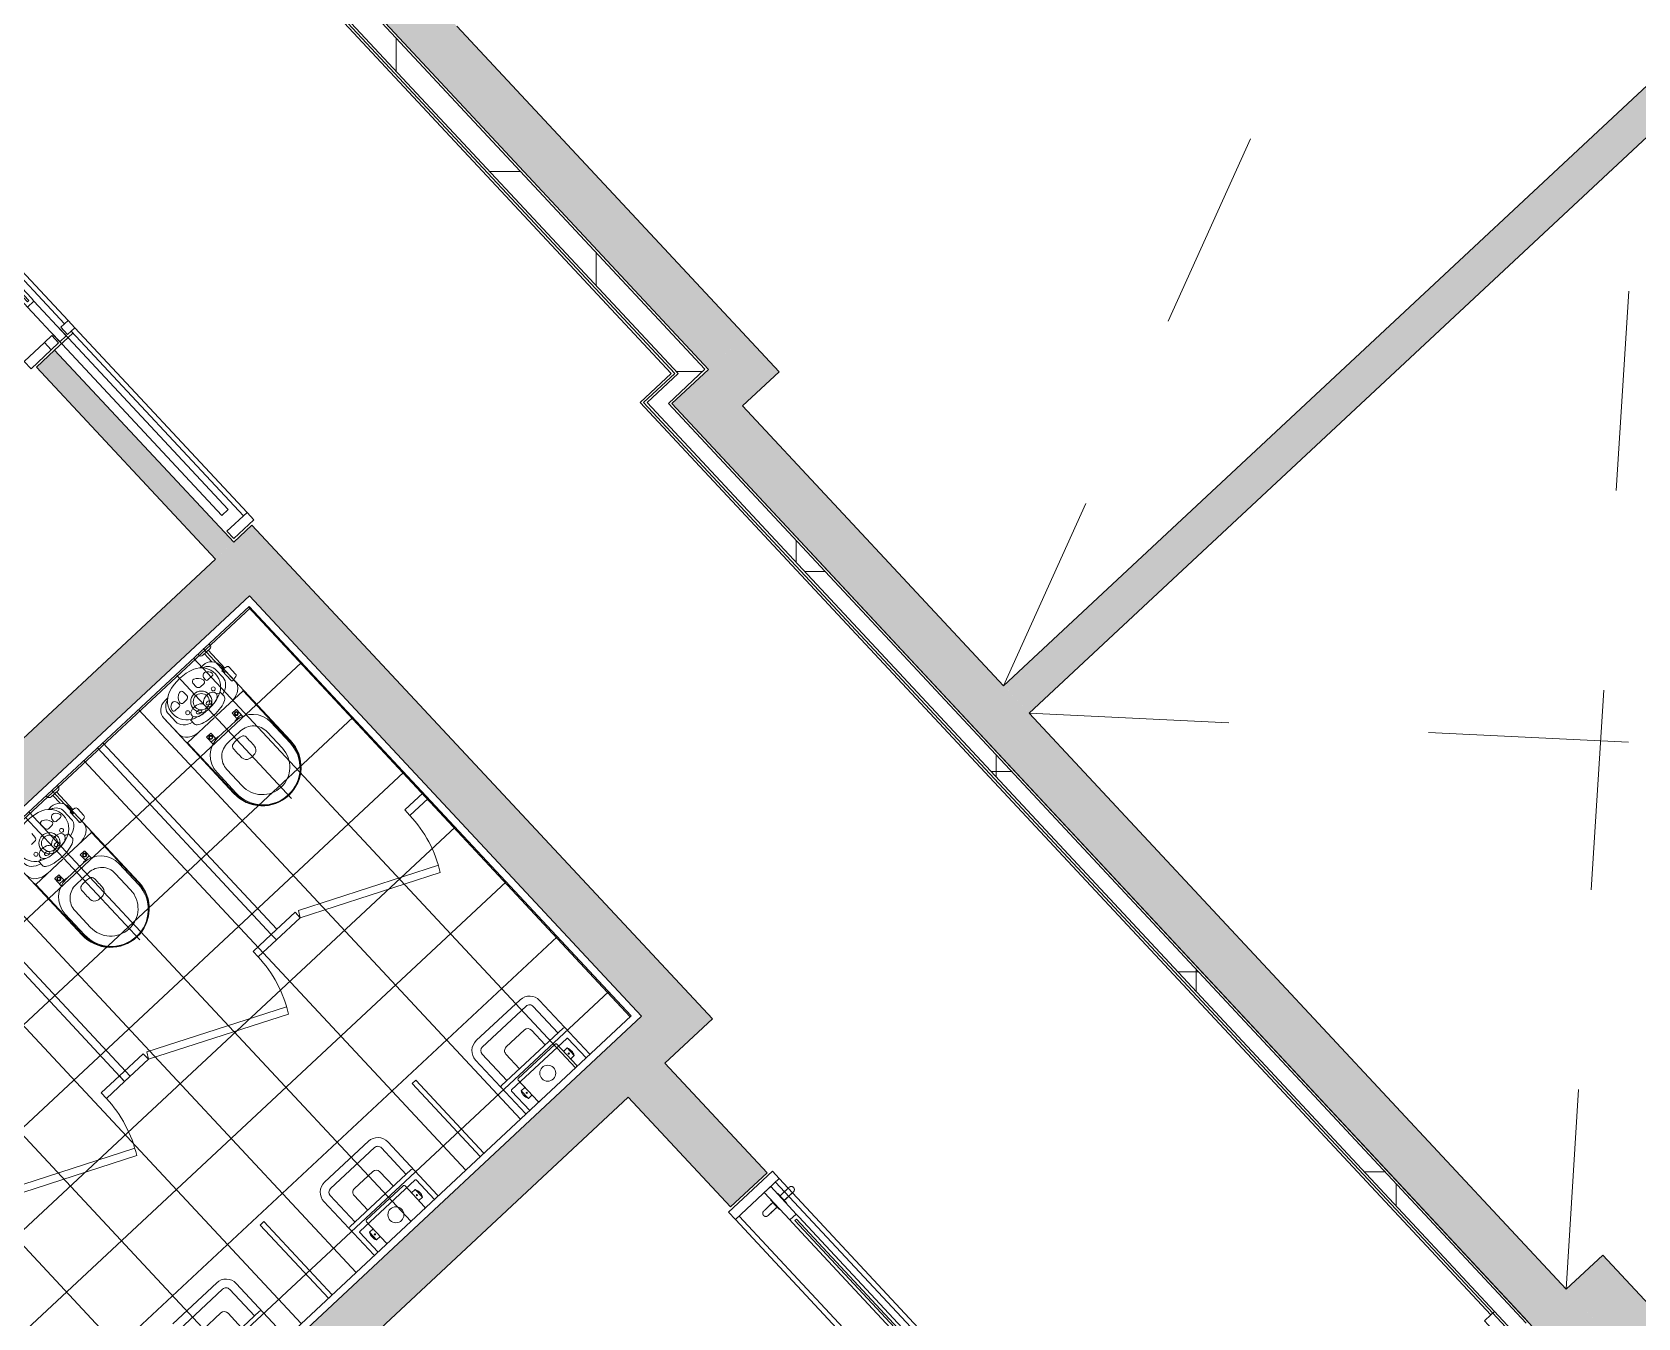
# Model space of a CAD drawing. Header units: millimetres. Extents: x -71377 to 516042, y -145869 to 441446.
# Drawn here: x 235714 to 242137, y 114566 to 119708 of the extents above; entities that cross this region are included whole.
import ezdxf

# ---------------------------------------------------------------- set-up
doc = ezdxf.new("R2010")
doc.units = ezdxf.units.MM
doc.header["$LTSCALE"] = 1000
doc.linetypes.add('_점선_S_', pattern=[1.6, 0.8, -0.8])
for name, color, linetype, lineweight in [('A-door', 4, 'Continuous', 5), ('A-door-hdln', 8, 'Continuous', 5), ('A-ele-8', 8, 'Continuous', 5), ('A-fnsh', 5, 'Continuous', 5), ('A-fnsh-4', 4, 'Continuous', 5), ('A-glas-hdln', 8, 'Continuous', 5), ('A-hat', 251, 'Continuous', 5), ('A-insu', 251, 'Continuous', 5), ('A_cwall', 2, 'Continuous', 5), ('A_fnsh', 5, 'Continuous', 5), ('AA_오픈', 8, '_점선_S_', 5), ('AA_위생', 4, 'Continuous', 5)]:
    doc.layers.add(name, color=color, linetype=linetype, lineweight=lineweight)
pattern_1 = [(0, (165969.5, 243949.9), (0, 800), []), (90, (165969.5, 243949.9), (-800, 5e-14), [])]

# ---------------------------------------------------------------- blocks, each defined once
blk = doc.blocks.new('미닫이문_매립형__투시창 - _A_WD_22x22_5-6456326-지반층 배치도')
at = {"layer": 'A-door'}
for p, q in [((-40, 9), (-40, 120)), ((-40, 120), (0, 120)), ((0, 120), (0, 9)), ((1070, -120), (1070, 120)), ((1070, 120), (1110, 120)), ((1110, 120), (1110, -120)), ((-40, -31), (-40, 9)), ((-40, 9), (0, 9)), ((0, 9), (-40, 9)), ((0, 9), (0, -31)), ((-1090, -120), (-1090, -10)), ((-1090, -10), (-1050, -10)), ((-1050, -10), (-1050, -120)), ((0, -31), (-40, -31)), ((-40, -38), (150, -38)), ((-40, -73), (-40, -38)), ((150, -38), (150, -73)), ((150, -38), (165, -38)), ((150, -73), (150, -38)), ((905, -38), (920, -38)), ((920, -38), (1070, -38)), ((920, -73), (920, -38)), ((920, -38), (920, -73)), ((1070, -38), (1070, -73)), ((-1050, -120), (-1090, -120)), ((-1050, -100), (-40, -100)), ((-1050, -120), (-1050, -100)), ((-40, -120), (-1050, -120)), ((150, -73), (-40, -73)), ((-40, -120), (-40, -80)), ((-40, -80), (0, -80)), ((-40, -100), (-40, -120)), ((0, -120), (-40, -120)), ((0, -80), (0, -120)), ((165, -73), (150, -73)), ((920, -73), (905, -73)), ((1070, -73), (920, -73)), ((1110, -120), (1070, -120))]:
    blk.add_line(p, q, dxfattribs=at)
at = {"layer": 'A-door-hdln'}
for p, q in [((0, 120), (1070, 120)), ((-990, -73), (-990, -38)), ((-990, -38), (0, -38)), ((905, -38), (165, -38)), ((978.5, -36), (978.5, -38)), ((1031.5, -36), (978.5, -36)), ((1031.5, -36), (978.5, -36)), ((978.5, -36), (978.5, -38)), ((1031.5, -36), (978.5, -36)), ((1031.5, -36), (978.5, -36)), ((992.5, -36), (1005, -36)), ((992.5, -36), (1005, -36)), ((1005, -36), (1017.5, -36)), ((1005, -36), (1017.5, -36)), ((1031.5, -38), (1031.5, -36)), ((1031.5, -38), (1031.5, -36)), ((0, -73), (-990, -73)), ((0, -120), (1070, -120)), ((165, -73), (905, -73)), ((978.5, -73), (978.5, -75)), ((978.5, -73), (978.5, -75)), ((978.5, -75), (1031.5, -75)), ((978.5, -75), (1031.5, -75)), ((978.5, -75), (1031.5, -75)), ((978.5, -75), (1031.5, -75)), ((1005, -75), (992.5, -75)), ((1005, -75), (992.5, -75)), ((1017.5, -75), (1005, -75)), ((1017.5, -75), (1005, -75)), ((1031.5, -75), (1031.5, -73)), ((1031.5, -75), (1031.5, -73))]:
    blk.add_line(p, q, dxfattribs=at)
at = {"layer": 'A-door-hdln', "flags": 128}
for points in [[(992.5, 14), (992.5, 14.5), (992.5, 15), (992.6, 15.5), (992.7, 16), (992.7, 16.5), (992.9, 17), (993, 17.5), (993.1, 17.9), (993.3, 18.4), (993.5, 18.9), (993.7, 19.3), (993.9, 19.8), (994.2, 20.2), (994.4, 20.6), (994.7, 21.1), (995, 21.5), (995.3, 21.9), (995.6, 22.2), (995.9, 22.6), (996.3, 23), (996.7, 23.3), (997, 23.6), (997.4, 23.9), (997.8, 24.2), (998.2, 24.5), (998.7, 24.8), (999.1, 25), (999.6, 25.3), (1000, 25.5), (1000.5, 25.7), (1000.9, 25.8), (1001.4, 26), (1001.9, 26.1), (1002.4, 26.2), (1002.9, 26.3), (1003.4, 26.4), (1003.9, 26.4), (1004.4, 26.5), (1004.9, 26.5), (1005, 26.5)], [(992.5, -36), (992.5, -34), (992.5, -32), (992.5, -30), (992.5, -28), (992.5, -26.1), (992.5, -24.1), (992.5, -22.2), (992.5, -20.3), (992.5, -18.4), (992.5, -16.5), (992.5, -14.7), (992.5, -12.9), (992.5, -11.2), (992.5, -9.4), (992.5, -7.8), (992.5, -6.1), (992.5, -4.6), (992.5, -3), (992.5, -1.6), (992.5, -0.1), (992.5, 1.2), (992.5, 2.5), (992.5, 3.8), (992.5, 5), (992.5, 6.1), (992.5, 7.1), (992.5, 8.1), (992.5, 9), (992.5, 9.8), (992.5, 10.6), (992.5, 11.3), (992.5, 11.9), (992.5, 12.4), (992.5, 12.9), (992.5, 13.3), (992.5, 13.6), (992.5, 13.8), (992.5, 13.9), (992.5, 14)], [(992.5, 14), (992.5, 14), (992.5, 13.8), (992.5, 13.6), (992.5, 13.4), (992.5, 13), (992.5, 12.6), (992.5, 12.1), (992.5, 11.5), (992.5, 10.8), (992.5, 10.1), (992.5, 9.2), (992.5, 8.3), (992.5, 7.4), (992.5, 6.4), (992.5, 5.3), (992.5, 4.1), (992.5, 2.9), (992.5, 1.6), (992.5, 0.2), (992.5, -1.2), (992.5, -2.6), (992.5, -4.1), (992.5, -5.7), (992.5, -7.3), (992.5, -9), (992.5, -10.7), (992.5, -12.4), (992.5, -14.2), (992.5, -16), (992.5, -17.9), (992.5, -19.8), (992.5, -21.7), (992.5, -23.6), (992.5, -25.5), (992.5, -27.5), (992.5, -29.5), (992.5, -31.5), (992.5, -33.5), (992.5, -35.5), (992.5, -36)], [(1005, 26.5), (1005.5, 26.5), (1006, 26.5), (1006.5, 26.4), (1007, 26.3), (1007.5, 26.3), (1008, 26.1), (1008.5, 26), (1008.9, 25.9), (1009.4, 25.7), (1009.9, 25.5), (1010.3, 25.3), (1010.8, 25.1), (1011.2, 24.8), (1011.6, 24.6), (1012.1, 24.3), (1012.5, 24), (1012.9, 23.7), (1013.2, 23.4), (1013.6, 23.1), (1014, 22.7), (1014.3, 22.3), (1014.6, 22), (1014.9, 21.6), (1015.2, 21.2), (1015.5, 20.8), (1015.8, 20.3), (1016, 19.9), (1016.3, 19.4), (1016.5, 19), (1016.7, 18.5), (1016.8, 18.1), (1017, 17.6), (1017.1, 17.1), (1017.2, 16.6), (1017.3, 16.1), (1017.4, 15.6), (1017.4, 15.1), (1017.5, 14.6), (1017.5, 14.1), (1017.5, 14)], [(1017.5, 14), (1017.5, 14), (1017.5, 13.8), (1017.5, 13.6), (1017.5, 13.4), (1017.5, 13), (1017.5, 12.6), (1017.5, 12.1), (1017.5, 11.5), (1017.5, 10.8), (1017.5, 10.1), (1017.5, 9.2), (1017.5, 8.3), (1017.5, 7.4), (1017.5, 6.4), (1017.5, 5.3), (1017.5, 4.1), (1017.5, 2.9), (1017.5, 1.6), (1017.5, 0.2), (1017.5, -1.2), (1017.5, -2.6), (1017.5, -4.1), (1017.5, -5.7), (1017.5, -7.3), (1017.5, -9), (1017.5, -10.7), (1017.5, -12.4), (1017.5, -14.2), (1017.5, -16), (1017.5, -17.9), (1017.5, -19.8), (1017.5, -21.7), (1017.5, -23.6), (1017.5, -25.5), (1017.5, -27.5), (1017.5, -29.5), (1017.5, -31.5), (1017.5, -33.5), (1017.5, -35.5), (1017.5, -36)], [(1017.5, -36), (1017.5, -34), (1017.5, -32), (1017.5, -30), (1017.5, -28), (1017.5, -26.1), (1017.5, -24.1), (1017.5, -22.2), (1017.5, -20.3), (1017.5, -18.4), (1017.5, -16.5), (1017.5, -14.7), (1017.5, -12.9), (1017.5, -11.2), (1017.5, -9.4), (1017.5, -7.8), (1017.5, -6.1), (1017.5, -4.6), (1017.5, -3), (1017.5, -1.6), (1017.5, -0.1), (1017.5, 1.2), (1017.5, 2.5), (1017.5, 3.8), (1017.5, 5), (1017.5, 6.1), (1017.5, 7.1), (1017.5, 8.1), (1017.5, 9), (1017.5, 9.8), (1017.5, 10.6), (1017.5, 11.3), (1017.5, 11.9), (1017.5, 12.4), (1017.5, 12.9), (1017.5, 13.3), (1017.5, 13.6), (1017.5, 13.8), (1017.5, 13.9), (1017.5, 14)], [(992.5, -75), (992.5, -77), (992.5, -79), (992.5, -81), (992.5, -83), (992.5, -84.9), (992.5, -86.9), (992.5, -88.8), (992.5, -90.7), (992.5, -92.6), (992.5, -94.5), (992.5, -96.3), (992.5, -98.1), (992.5, -99.8), (992.5, -101.6), (992.5, -103.2), (992.5, -104.9), (992.5, -106.4), (992.5, -108), (992.5, -109.4), (992.5, -110.9), (992.5, -112.2), (992.5, -113.5), (992.5, -114.8), (992.5, -116), (992.5, -117.1), (992.5, -118.1), (992.5, -119.1), (992.5, -120), (992.5, -120.8), (992.5, -121.6), (992.5, -122.3), (992.5, -122.9), (992.5, -123.4), (992.5, -123.9), (992.5, -124.3), (992.5, -124.6), (992.5, -124.8), (992.5, -124.9), (992.5, -125)], [(992.5, -125), (992.5, -125), (992.5, -124.8), (992.5, -124.6), (992.5, -124.4), (992.5, -124), (992.5, -123.6), (992.5, -123.1), (992.5, -122.5), (992.5, -121.8), (992.5, -121.1), (992.5, -120.2), (992.5, -119.3), (992.5, -118.4), (992.5, -117.4), (992.5, -116.3), (992.5, -115.1), (992.5, -113.9), (992.5, -112.6), (992.5, -111.2), (992.5, -109.8), (992.5, -108.4), (992.5, -106.9), (992.5, -105.3), (992.5, -103.7), (992.5, -102), (992.5, -100.3), (992.5, -98.6), (992.5, -96.8), (992.5, -95), (992.5, -93.1), (992.5, -91.2), (992.5, -89.3), (992.5, -87.4), (992.5, -85.5), (992.5, -83.5), (992.5, -81.5), (992.5, -79.5), (992.5, -77.5), (992.5, -75.5), (992.5, -75)], [(1005, -137.5), (1004.5, -137.5), (1004, -137.5), (1003.5, -137.4), (1003, -137.3), (1002.5, -137.3), (1002, -137.1), (1001.5, -137), (1001.1, -136.9), (1000.6, -136.7), (1000.1, -136.5), (999.7, -136.3), (999.2, -136.1), (998.8, -135.8), (998.4, -135.6), (997.9, -135.3), (997.5, -135), (997.1, -134.7), (996.8, -134.4), (996.4, -134.1), (996, -133.7), (995.7, -133.3), (995.4, -133), (995.1, -132.6), (994.8, -132.2), (994.5, -131.8), (994.2, -131.3), (994, -130.9), (993.7, -130.4), (993.5, -130), (993.3, -129.5), (993.2, -129.1), (993, -128.6), (992.9, -128.1), (992.8, -127.6), (992.7, -127.1), (992.6, -126.6), (992.6, -126.1), (992.5, -125.6), (992.5, -125.1), (992.5, -125)], [(1017.5, -125), (1017.5, -125.5), (1017.5, -126), (1017.4, -126.5), (1017.3, -127), (1017.3, -127.5), (1017.1, -128), (1017, -128.5), (1016.9, -128.9), (1016.7, -129.4), (1016.5, -129.9), (1016.3, -130.3), (1016.1, -130.8), (1015.8, -131.2), (1015.6, -131.6), (1015.3, -132.1), (1015, -132.5), (1014.7, -132.9), (1014.4, -133.2), (1014.1, -133.6), (1013.7, -134), (1013.3, -134.3), (1013, -134.6), (1012.6, -134.9), (1012.2, -135.2), (1011.8, -135.5), (1011.3, -135.8), (1010.9, -136), (1010.4, -136.3), (1010, -136.5), (1009.5, -136.7), (1009.1, -136.8), (1008.6, -137), (1008.1, -137.1), (1007.6, -137.2), (1007.1, -137.3), (1006.6, -137.4), (1006.1, -137.4), (1005.6, -137.5), (1005.1, -137.5), (1005, -137.5)], [(1017.5, -125), (1017.5, -125), (1017.5, -124.8), (1017.5, -124.6), (1017.5, -124.4), (1017.5, -124), (1017.5, -123.6), (1017.5, -123.1), (1017.5, -122.5), (1017.5, -121.8), (1017.5, -121.1), (1017.5, -120.2), (1017.5, -119.3), (1017.5, -118.4), (1017.5, -117.4), (1017.5, -116.3), (1017.5, -115.1), (1017.5, -113.9), (1017.5, -112.6), (1017.5, -111.2), (1017.5, -109.8), (1017.5, -108.4), (1017.5, -106.9), (1017.5, -105.3), (1017.5, -103.7), (1017.5, -102), (1017.5, -100.3), (1017.5, -98.6), (1017.5, -96.8), (1017.5, -95), (1017.5, -93.1), (1017.5, -91.2), (1017.5, -89.3), (1017.5, -87.4), (1017.5, -85.5), (1017.5, -83.5), (1017.5, -81.5), (1017.5, -79.5), (1017.5, -77.5), (1017.5, -75.5), (1017.5, -75)], [(1017.5, -75), (1017.5, -77), (1017.5, -79), (1017.5, -81), (1017.5, -83), (1017.5, -84.9), (1017.5, -86.9), (1017.5, -88.8), (1017.5, -90.7), (1017.5, -92.6), (1017.5, -94.5), (1017.5, -96.3), (1017.5, -98.1), (1017.5, -99.8), (1017.5, -101.6), (1017.5, -103.2), (1017.5, -104.9), (1017.5, -106.4), (1017.5, -108), (1017.5, -109.4), (1017.5, -110.9), (1017.5, -112.2), (1017.5, -113.5), (1017.5, -114.8), (1017.5, -116), (1017.5, -117.1), (1017.5, -118.1), (1017.5, -119.1), (1017.5, -120), (1017.5, -120.8), (1017.5, -121.6), (1017.5, -122.3), (1017.5, -122.9), (1017.5, -123.4), (1017.5, -123.9), (1017.5, -124.3), (1017.5, -124.6), (1017.5, -124.8), (1017.5, -124.9), (1017.5, -125)]]:
    blk.add_lwpolyline(points, dxfattribs=at)
at = {"layer": 'A-glas-hdln'}
for p, q in [((165, -51.5), (905, -51.5)), ((165, -59.5), (165, -51.5)), ((905, -59.5), (165, -59.5)), ((905, -51.5), (905, -59.5))]:
    blk.add_line(p, q, dxfattribs=at)
blk = doc.blocks.new('외여닫이문 - _A_FSD_8x21_씰FL_20_원형_-7572534-지반층 배치도')
at = {"layer": 'A-door'}
for p, q in [((-400, 60), (-355, 60)), ((-400, -40), (-400, 60)), ((-355, 60), (-355, -5)), ((355, 60), (390, 60)), ((355, -5), (355, 60)), ((400, 60), (400, -40)), ((-370, -40), (-400, -40)), ((-370, -5), (-370, -40)), ((-355, -5), (-370, -5)), ((335, -40), (335, -780)), ((335, -40), (370, -40)), ((370, -5), (355, -5)), ((370, -40), (370, -5)), ((370, -40), (370, -780)), ((400, -40), (370, -40)), ((335, -780), (370, -780))]:
    blk.add_line(p, q, dxfattribs=at)
at = {"layer": 'A-door-hdln'}
for p, q in [((-370, -40), (370, -40)), ((-355, -5), (355, -5))]:
    blk.add_line(p, q, dxfattribs=at)
blk.add_arc((370, -40), 740, 180, 270, dxfattribs=at)
blk = doc.blocks.new('위생기구_어린이화장실2_어린이집_ - 위생기구_어린이화장실2_어린이집_-6463531-지반층 배치도')
at = {"layer": 'AA_위생'}
for p, q in [((3690, 1190), (3690, 2240)), ((3720, 2240), (3720, 1190)), ((4120, 2234.9), (4120, 1562.9)), ((4208.9, 2193.9), (4225, 2193.9)), ((4211.9, 2191.3), (4220, 2193.9)), ((4240, 2240), (4240, 2234)), ((4251, 2223), (4289, 2223)), ((4259.8, 2223), (4259.8, 2179.8)), ((4270, 2240), (4270, 2112)), ((4280.3, 2223), (4280.3, 2126.1)), ((4300, 2234), (4300, 2240)), ((4520, 1220), (4520, 2240)), ((4550, 2240), (4550, 1220)), ((4861.1, 2193.9), (4845, 2193.9)), ((4858.1, 2191.3), (4850, 2193.9)), ((4950, 2234.9), (4950, 1562.9)), ((5038.9, 2193.9), (5055, 2193.9)), ((5041.9, 2191.3), (5050, 2193.9)), ((5070, 2240), (5070, 2234)), ((5081, 2223), (5119, 2223)), ((5089.7, 2223), (5089.7, 2179.8)), ((5100, 2241.8), (5100, 2112)), ((5110.2, 2223), (5110.2, 2126.1)), ((5130, 2234), (5130, 2240)), ((3965, 2143.9), (3965, 1734.1)), ((4082.1, 2137.3), (4064.3, 2137.3)), ((4094.1, 2149.3), (4094.1, 2168.3)), ((4145.9, 2149.3), (4145.9, 2168.3)), ((4157.9, 2137.3), (4175.7, 2137.3)), ((4198.6, 2137.3), (4222.5, 2137.3)), ((4249.6, 2143.9), (4249.6, 2102.9)), ((4262.6, 2123.5), (4265.1, 2123.5)), ((4265.1, 2071.7), (4265.1, 2124.1)), ((4269.6, 2127.9), (4289.4, 2124.6)), ((4274.7, 2149), (4274.7, 2054.5)), ((4275, 2143.9), (4275, 1733.9)), ((4795, 2143.9), (4795, 1734.1)), ((4795.3, 2149), (4795.3, 2054.5)), ((4820.4, 2143.9), (4820.4, 2102.9)), ((4871.4, 2137.3), (4847.5, 2137.3)), ((4912.1, 2137.3), (4894.3, 2137.3)), ((4924.1, 2149.3), (4924.1, 2168.3)), ((4975.9, 2149.3), (4975.9, 2168.3)), ((4987.9, 2137.3), (5005.7, 2137.3)), ((5028.6, 2137.3), (5052.5, 2137.3)), ((5079.6, 2143.9), (5079.6, 2102.9)), ((5092.6, 2123.5), (5095.1, 2123.5)), ((5095.1, 2071.7), (5095.1, 2124.1)), ((5099.6, 2127.9), (5119.4, 2124.6)), ((5104.7, 2149), (5104.7, 2054.5)), ((5105, 2143.9), (5105, 1733.9)), ((4038.7, 2045.7), (4038.7, 2069.2)), ((4201.3, 2045.7), (4201.3, 2069.2)), ((4262.6, 2072.3), (4265.1, 2072.3)), ((4269.6, 2067.9), (4289.4, 2071.2)), ((4295.9, 2078.8), (4295.9, 2117)), ((4868.7, 2045.7), (4868.7, 2069.2)), ((5031.3, 2045.7), (5031.3, 2069.2)), ((5092.6, 2072.3), (5095.1, 2072.3)), ((5099.6, 2067.9), (5119.4, 2071.2)), ((5125.9, 2078.8), (5125.9, 2117)), ((3967.5, 2008.9), (3965, 2019)), ((4115, 2008.9), (3967.5, 2008.9)), ((3967.5, 2008.9), (3967.5, 1734)), ((4125, 2008.9), (4272.5, 2008.9)), ((4272.5, 2008.9), (4275, 2019)), ((4272.5, 2008.9), (4272.5, 1733.9)), ((4797.5, 2008.9), (4795, 2019)), ((4945, 2008.9), (4797.5, 2008.9)), ((4797.5, 2008.9), (4797.5, 1734)), ((4955, 2008.9), (5102.5, 2008.9)), ((5102.5, 2008.9), (5105, 2019)), ((5102.5, 2008.9), (5102.5, 1733.9)), ((4038.5, 1935.4), (4038.5, 1972.4)), ((4058.5, 1945.9), (4038.5, 1945.9)), ((4040, 1973.9), (4061.5, 1973.9)), ((4061.5, 1945.9), (4058.5, 1945.9)), ((4058.5, 1945.9), (4058.5, 1940.9)), ((4058.5, 1940.9), (4058.5, 1940.4)), ((4058.5, 1940.4), (4059, 1940.4)), ((4059, 1940.4), (4059, 1941.9)), ((4072.5, 1943.4), (4060.5, 1943.4)), ((4061.5, 1973.9), (4061.5, 1945.9)), ((4072.5, 1941.4), (4167.5, 1941.4)), ((4074, 1941.4), (4074, 1941.9)), ((4166, 1941.4), (4166, 1941.9)), ((4167.5, 1943.4), (4179.5, 1943.4)), ((4200, 1973.9), (4178.5, 1973.9)), ((4178.5, 1973.9), (4178.5, 1945.9)), ((4178.5, 1945.9), (4181.5, 1945.9)), ((4181, 1940.4), (4181, 1941.9)), ((4181.5, 1940.4), (4181, 1940.4)), ((4181.5, 1945.9), (4201.5, 1945.9)), ((4181.5, 1945.9), (4181.5, 1940.9)), ((4181.5, 1940.9), (4181.5, 1940.4)), ((4201.5, 1935.4), (4201.5, 1972.4)), ((4868.5, 1935.4), (4868.5, 1972.4)), ((4888.5, 1945.9), (4868.5, 1945.9)), ((4870, 1973.9), (4891.5, 1973.9)), ((4891.5, 1945.9), (4888.5, 1945.9)), ((4888.5, 1945.9), (4888.5, 1940.9)), ((4888.5, 1940.9), (4888.5, 1940.4)), ((4888.5, 1940.4), (4889, 1940.4)), ((4889, 1940.4), (4889, 1941.9)), ((4902.5, 1943.4), (4890.5, 1943.4)), ((4891.5, 1973.9), (4891.5, 1945.9)), ((4902.5, 1941.4), (4997.5, 1941.4)), ((4904, 1941.4), (4904, 1941.9)), ((4996, 1941.4), (4996, 1941.9)), ((4997.5, 1943.4), (5009.5, 1943.4)), ((5030, 1973.9), (5008.5, 1973.9)), ((5008.5, 1973.9), (5008.5, 1945.9)), ((5008.5, 1945.9), (5011.5, 1945.9)), ((5011, 1940.4), (5011, 1941.9)), ((5011.5, 1940.4), (5011, 1940.4)), ((5011.5, 1945.9), (5031.5, 1945.9)), ((5011.5, 1945.9), (5011.5, 1940.9)), ((5011.5, 1940.9), (5011.5, 1940.4)), ((5031.5, 1935.4), (5031.5, 1972.4)), ((4120, 1898.9), (4085.1, 1898.9)), ((4155, 1898.9), (4120, 1898.9)), ((4950, 1898.9), (4915.1, 1898.9)), ((4985, 1898.9), (4950, 1898.9)), ((3972.5, 1841.4), (3972.5, 1729)), ((4010, 1823.9), (4010, 1733.9)), ((4230, 1823.9), (4230, 1733.9)), ((4267.5, 1841.4), (4267.5, 1728.9)), ((4802.5, 1841.4), (4802.5, 1729)), ((4840, 1823.9), (4840, 1733.9)), ((5060, 1823.9), (5060, 1733.9)), ((5097.5, 1841.4), (5097.5, 1728.9)), ((3523, 940), (2990, 1190)), ((3005, 1216), (3537.4, 966.4)), ((3690, 1220), (3590, 1220)), ((3590, 1220), (3590, 1190)), ((3590, 1190), (3690, 1190)), ((3820, 1220), (3690, 1220)), ((3690, 1220), (3690, 1190)), ((3690, 1190), (3690, 1220)), ((3720, 1190), (3690, 1190)), ((3690, 1190), (3820, 1190)), ((3820, 1190), (3820, 1220)), ((3820, 1190), (3835, 1216)), ((4353, 940), (3820, 1190)), ((3835, 1216), (4367.4, 966.4)), ((4520, 1220), (4420, 1220)), ((4420, 1220), (4420, 1190)), ((4420, 1190), (4520, 1190)), ((4550, 1220), (4520, 1220)), ((4520, 1190), (4520, 1220)), ((4520, 1190), (4520, 1220)), ((4520, 1220), (4650, 1220)), ((4650, 1190), (4520, 1190)), ((4650, 1220), (4650, 1190)), ((4650, 1190), (4665, 1216)), ((5183, 940), (4650, 1190)), ((4665, 1216), (5197.4, 966.4)), ((5350, 1220), (5250, 1220)), ((5250, 1220), (5250, 1190)), ((5250, 1190), (5350, 1190)), ((3695, 400), (3695, 0)), ((3715, 400), (3695, 400)), ((3715, 0), (3715, 400)), ((4525, 400), (4525, 0)), ((4545, 400), (4525, 400)), ((4545, 0), (4545, 400)), ((3410, 350), (3170, 350)), ((4240, 350), (4000, 350)), ((5070, 350), (4830, 350)), ((3410, 315), (3170, 315)), ((3430, 295), (3430, 150)), ((3465, 295), (3465, 3.1)), ((3945, 295), (3945, 3)), ((3980, 295), (3980, 150)), ((4240, 315), (4000, 315)), ((4260, 295), (4260, 150)), ((4295, 295), (4295, 3.1)), ((4775, 295), (4775, 3)), ((4810, 295), (4810, 150)), ((5070, 315), (4830, 315)), ((5090, 295), (5090, 150)), ((5125, 295), (5125, 3.1)), ((3340, 250), (3240, 250)), ((3360, 150), (3360, 230)), ((4050, 150), (4050, 229.8)), ((4170, 250), (4070, 250)), ((4190, 150), (4190, 230)), ((4880, 150), (4880, 229.8)), ((5000, 250), (4900, 250)), ((5020, 150), (5020, 230)), ((3458, 150), (3122, 150)), ((4288, 150), (3952, 150)), ((5118, 150), (4782, 150)), ((3965.8, 0), (3965.8, 106.4)), ((3968.8, 109.6), (4271, 109.6)), ((3994.5, 39), (3994.5, 81)), ((3994.5, 81), (4014.5, 81)), ((4014.5, 120), (4014.5, 5)), ((4220.5, 125), (4019.5, 125)), ((4225.5, 120), (4225.5, 5.1)), ((4245.5, 81), (4225.5, 81)), ((4245.5, 39), (4245.5, 81)), ((4274.2, 106.5), (4274.2, 0)), ((4795.8, 0), (4795.8, 106.4)), ((4798.8, 109.6), (5101, 109.6)), ((4824.5, 39), (4824.5, 81)), ((4824.5, 81), (4844.5, 81)), ((4844.5, 120), (4844.5, 5)), ((5050.5, 125), (4849.5, 125)), ((5055.5, 120), (5055.5, 5.1)), ((5075.5, 81), (5055.5, 81)), ((5075.5, 39), (5075.5, 81)), ((5104.2, 106.5), (5104.2, 0)), ((4014.5, 39), (3994.5, 39)), ((4225.5, 39), (4245.5, 39)), ((4844.5, 39), (4824.5, 39)), ((5055.5, 39), (5075.5, 39))]:
    blk.add_line(p, q, dxfattribs=at)
for centre, radius in [((4120, 2091.4), 42.5), ((4120, 2091.4), 32.5), ((4950, 2091.4), 42.5), ((4950, 2091.4), 32.5), ((4050, 2096.4), 8), ((4190, 2096.4), 8), ((4880, 2096.4), 8), ((5020, 2096.4), 8), ((4050, 1961.4), 8), ((4050, 1961.4), 8), ((4050, 1961.4), 5.5), ((4190, 1961.4), 8), ((4190, 1961.4), 8), ((4190, 1961.4), 5.5), ((4880, 1961.4), 8), ((4880, 1961.4), 8), ((4880, 1961.4), 5.5), ((5020, 1961.4), 8), ((5020, 1961.4), 8), ((5020, 1961.4), 5.5), ((4120, 60), 32), ((4950, 60), 32), ((4005, 60), 2.5), ((4235, 60), 2.5), ((4835, 60), 2.5), ((5065, 60), 2.5)]:
    blk.add_circle(centre, radius, dxfattribs=at)
for centre, radius, start, end in [((4120, 2027.8), 191.1, 69.79057, 110.20939), ((4159.2, 2134.3), 77.6, 359.99998, 69.79057), ((4204.6, 2143.9), 45, 360, 75.67672), ((4225, 2143.9), 50, 0, 89.99998), ((4251, 2234), 11, 179.96923, 270), ((4289, 2234), 11, 269.92257, 0), ((4845, 2143.9), 50, 89.97637, 180), ((4865.4, 2143.9), 45, 104.32325, 180), ((4910.8, 2134.3), 77.6, 110.20939, 179.99998), ((4950, 2027.8), 191.1, 69.79057, 110.20939), ((4989.2, 2134.3), 77.6, 359.99998, 69.79057), ((5034.6, 2143.9), 45, 360, 75.67672), ((5055, 2143.9), 50, 360, 89.99998), ((5081, 2234), 11, 179.96923, 270), ((5119, 2234), 11, 269.92257, 0), ((4080.8, 2134.3), 77.6, 179.99998, 249.79057), ((4082.1, 2149.3), 12, 270, 0), ((4155.9, 2168.3), 10, 71.98666, 179.99998), ((4157.9, 2149.3), 12, 180, 270), ((4146.6, 2139.8), 40, 14.53577, 71.98666), ((4175.7, 2147.3), 10, 269.94447, 14.53577), ((4159.2, 2134.3), 77.6, 290.20939, 359.99998), ((4221.5, 2146.8), 30, 153.00588, 186.03576), ((4198.7, 2144.3), 7.01, 186.03576, 270), ((4207.3, 2154), 14, 63.23259, 153.00588), ((4200.1, 2139.7), 30, 11.8715, 63.23259), ((4222.5, 2144.4), 7.11, 269.92359, 11.8715), ((4269, 2124.1), 3.84, 80.53766, 179.99998), ((4288.2, 2117), 7.69, 359.90711, 80.53766), ((4910.8, 2134.3), 77.6, 179.99998, 249.79057), ((4847.5, 2144.4), 7.11, 168.12847, 269.99998), ((4869.9, 2139.7), 30, 116.76738, 168.12847), ((4862.7, 2154), 14, 26.99409, 116.76738), ((4871.3, 2144.3), 7.01, 270, 353.96421), ((4848.5, 2146.8), 30, 353.96421, 26.99409), ((4894.3, 2147.3), 10, 165.4642, 269.99998), ((4923.4, 2139.8), 40, 108.01331, 165.4642), ((4914.1, 2168.3), 10, 359.94257, 108.01331), ((4912.1, 2149.3), 12, 270, 0), ((4985.9, 2168.3), 10, 71.98666, 179.99998), ((4987.9, 2149.3), 12, 180, 270), ((4976.6, 2139.8), 40, 14.53577, 71.98666), ((5005.7, 2147.3), 10, 269.94447, 14.53577), ((4989.2, 2134.3), 77.6, 290.20939, 359.99998), ((5051.5, 2146.8), 30, 153.00588, 186.03576), ((5028.7, 2144.3), 7.01, 186.03576, 270), ((5037.3, 2154), 14, 63.23259, 153.00588), ((5030.1, 2139.7), 30, 11.8715, 63.23259), ((5052.5, 2144.4), 7.11, 269.92359, 11.8715), ((5099, 2124.1), 3.84, 80.53766, 179.99998), ((5118.2, 2117), 7.69, 359.90711, 80.53766), ((4120, 2240.9), 191.1, 249.79057, 290.20939), ((4269, 2071.7), 3.84, 180, 279.46231), ((4288.2, 2078.8), 7.69, 279.46231, 0), ((4950, 2240.9), 191.1, 249.79057, 290.20939), ((5099, 2071.7), 3.84, 180, 279.46231), ((5118.2, 2078.8), 7.69, 279.46231, 0), ((4072.5, 1841.4), 100, 90, 180), ((4040, 1972.4), 1.5, 90, 179.99998), ((4060.5, 1941.9), 1.5, 89.88216, 179.99998), ((4072.5, 1941.9), 1.5, 0, 90), ((4167.5, 1941.9), 1.5, 90, 180), ((4167.5, 1841.4), 100, 0, 89.99998), ((4179.5, 1941.9), 1.5, 359.95834, 89.99998), ((4200, 1972.4), 1.5, 359.7932, 90), ((4902.5, 1841.4), 100, 90, 180), ((4870, 1972.4), 1.5, 90, 179.99998), ((4890.5, 1941.9), 1.5, 89.88216, 179.99998), ((4902.5, 1941.9), 1.5, 0, 90), ((4997.5, 1941.9), 1.5, 90, 180), ((4997.5, 1841.4), 100, 0, 89.99998), ((5009.5, 1941.9), 1.5, 359.95834, 89.99998), ((5030, 1972.4), 1.5, 359.7932, 90), ((4085, 1823.9), 75, 89.95975, 180), ((4585, 1845.5), 500, 177.61296, 183.3405), ((4100.4, 1865.7), 15, 102.56494, 177.61296), ((4120, 1777.9), 105, 89.99993, 102.56494), ((4120, 1777.9), 105, 77.43503, 89.99993), ((4139.6, 1865.7), 15, 2.38701, 77.43503), ((3655, 1845.5), 500, 356.65947, 2.38701), ((4155, 1823.9), 75, 360, 90), ((4915, 1823.9), 75, 89.95975, 180), ((5415, 1845.5), 500, 177.61296, 183.3405), ((4930.4, 1865.7), 15, 102.56494, 177.61296), ((4950, 1777.9), 105, 89.99993, 102.56494), ((4950, 1777.9), 105, 77.43503, 89.99993), ((4969.6, 1865.7), 15, 2.38701, 77.43503), ((4485, 1845.5), 500, 356.65947, 2.38701), ((4985, 1823.9), 75, 0, 90), ((4110.8, 1817.8), 25, 183.3405, 258.21223), ((4129.2, 1817.8), 25, 281.78774, 356.65947), ((4940.8, 1817.8), 25, 183.3405, 258.21223), ((4959.2, 1817.8), 25, 281.78774, 356.65947), ((4120, 1861.9), 70, 258.21223, 270.00008), ((4120, 1861.9), 70, 270.00008, 281.78774), ((4950, 1861.9), 70, 258.21223, 270.00008), ((4950, 1861.9), 70, 270.00008, 281.78774), ((4120, 1733.9), 155, 179.93224, 270.00005), ((4120, 1733.9), 152.5, 179.94405, 270.00005), ((4120, 1728.9), 147.5, 179.96361, 270.00005), ((4120, 1733.9), 110, 179.96231, 270.00007), ((4120, 1733.9), 155, 270.00005, 359.99998), ((4120, 1733.9), 152.5, 270.00005, 359.99998), ((4120, 1733.9), 110, 270.00007, 359.99998), ((4120, 1728.9), 147.5, 270.00005, 359.99998), ((4950, 1733.9), 155, 179.93224, 270.00005), ((4950, 1733.9), 152.5, 179.94405, 270.00005), ((4950, 1728.9), 147.5, 179.96361, 270.00005), ((4950, 1733.9), 110, 179.96231, 270.00007), ((4950, 1733.9), 155, 270.00005, 359.99998), ((4950, 1733.9), 152.5, 270.00005, 359.99998), ((4950, 1733.9), 110, 270.00007, 359.99998), ((4950, 1728.9), 147.5, 270.00005, 359.99998), ((3090, 1190), 500, 330, 0), ((3920, 1190), 500, 330, 0), ((4750, 1190), 500, 330, 0), ((3410, 295), 55, 360, 90), ((4000, 295), 55, 90.00063, 180), ((4240, 295), 55, 0, 90), ((4830, 295), 55, 90.00063, 180), ((5070, 295), 55, 0, 90), ((3410, 295), 20, 360, 90), ((4000, 295), 20, 90.00063, 180), ((4240, 295), 20, 0, 90), ((4830, 295), 20, 90.00063, 180), ((5070, 295), 20, 0, 90), ((3340, 230), 20, 0.00063, 90), ((4070, 230), 20, 90.00063, 180.53558), ((4170, 230), 20, 0.00063, 90), ((4900, 230), 20, 90.00063, 180.53558), ((5000, 230), 20, 0.00063, 90), ((3458, 143), 7, 0.00063, 90), ((3952, 143), 7, 90.00063, 180.00063), ((4288, 143), 7, 0.00063, 90), ((4782, 143), 7, 90.00063, 180.00063), ((5118, 143), 7, 0.00063, 90), ((3968.8, 106.5), 3.06, 90, 181.57883), ((4036.1, 60), 46.6, 153.21563, 206.78562), ((4019.5, 120), 5, 90.00063, 180), ((4220.5, 120), 5, 0, 90), ((4203.9, 60), 46.6, 333.21563, 26.78562), ((4271.2, 106.5), 3.06, 0, 92.66024), ((4798.8, 106.5), 3.06, 90, 181.57883), ((4866.1, 60), 46.6, 153.21563, 206.78562), ((4849.5, 120), 5, 90.00063, 180), ((5050.5, 120), 5, 0, 90), ((5033.9, 60), 46.6, 333.21563, 26.78562), ((5101.2, 106.5), 3.06, 0, 92.66024), ((3948, 3), 3, 180.00063, 272.86787), ((4019.5, 5), 5, 180.00063, 271.69778), ((4220.5, 5), 5, 270, 1.28431), ((4292, 3), 3, 270, 2.6422), ((4778, 3), 3, 180.00063, 272.86787), ((4849.5, 5), 5, 180.00063, 271.69778), ((5050.5, 5), 5, 271.01282, 1.28431), ((5122, 3), 3, 270, 2.6422)]:
    blk.add_arc(centre, radius, start, end, dxfattribs=at)
for centre, major_axis, ratio, start_param, end_param in [((4035, 2058.9), (-70, 0), 0.714286, 6.282384, 7.853982), ((4060.4, 2102.9), (-70, 0), 0.714286, 6.282629, 7.538187), ((4179.6, 2102.9), (-70, 0), 0.714286, 1.88659, 3.141593), ((4205, 2058.9), (-70, 0), 0.714286, 1.569877, 3.141593), ((4865, 2058.9), (-70, 0), 0.714286, 6.282384, 7.853982), ((4890.4, 2102.9), (-70, 0), 0.714286, 6.282629, 7.538187), ((5009.6, 2102.9), (-70, 0), 0.714286, 1.88659, 3.141593), ((5035, 2058.9), (-70, 0), 0.714286, 1.569877, 3.141593), ((4120, 2045.7), (-81.3, 0), 0.347288, 0, 3.141593), ((4950, 2045.7), (-81.3, 0), 0.347288, 0, 3.141593)]:
    blk.add_ellipse(centre, major_axis=major_axis, ratio=ratio, start_param=start_param, end_param=end_param, dxfattribs=at)
for points in [[(4043.6, 2067.2), (4043.6, 2067.2), (4048.3, 2070.5), (4053.1, 2069.4)], [(4061.4, 2089.4), (4049.9, 2080.7), (4052.5, 2066.7), (4067.3, 2058)], [(4109, 2089.3), (4094.2, 2098), (4072.9, 2098), (4061.4, 2089.4)], [(4067.3, 2058), (4082.1, 2049.3), (4103.4, 2049.3), (4114.9, 2057.9)], [(4074.9, 2072.8), (4072.7, 2069.5), (4075.4, 2064.7), (4081, 2061.9)], [(4089, 2073.6), (4083.4, 2076.4), (4077.1, 2076), (4074.9, 2072.8)], [(4081, 2061.9), (4086.5, 2059.1), (4092.8, 2059.4), (4095.1, 2062.7)], [(4095.1, 2062.7), (4097.3, 2065.9), (4094.6, 2070.8), (4089, 2073.6)], [(4120, 2078.6), (4117.9, 2082.5), (4114.2, 2086.2), (4109, 2089.3)], [(4114.9, 2057.9), (4117.1, 2059.6), (4118.8, 2061.5), (4120, 2063.5)], [(4131, 2089.3), (4125.8, 2086.2), (4122.1, 2082.5), (4120, 2078.6)], [(4120, 2063.5), (4121.2, 2061.5), (4122.9, 2059.6), (4125.1, 2057.9)], [(4125.1, 2057.9), (4136.6, 2049.3), (4157.9, 2049.3), (4172.7, 2058)], [(4127.1, 2071.6), (4125.5, 2067.9), (4129.4, 2063.1), (4135.8, 2060.8)], [(4141.7, 2074.4), (4135.3, 2076.6), (4128.8, 2075.4), (4127.1, 2071.6)], [(4178.6, 2089.4), (4167.1, 2098), (4145.8, 2098), (4131, 2089.3)], [(4135.8, 2060.8), (4135.8, 2060.8), (4142.2, 2058.6), (4148.7, 2059.8), (4150.4, 2063.6)], [(4150.4, 2063.6), (4152, 2067.3), (4148.2, 2072.2), (4141.7, 2074.4)], [(4172.7, 2058), (4187.5, 2066.7), (4190.1, 2080.7), (4178.6, 2089.4)], [(4187.9, 2071), (4188, 2071), (4193.9, 2070.1), (4196.1, 2068)], [(4873.6, 2067.2), (4873.6, 2067.2), (4878.3, 2070.5), (4883.1, 2069.4)], [(4891.4, 2089.4), (4879.9, 2080.7), (4882.5, 2066.7), (4897.3, 2058)], [(4939, 2089.3), (4924.2, 2098), (4902.9, 2098), (4891.4, 2089.4)], [(4897.3, 2058), (4912.1, 2049.3), (4933.4, 2049.3), (4944.9, 2057.9)], [(4904.9, 2072.8), (4902.7, 2069.5), (4905.4, 2064.7), (4911, 2061.9)], [(4919, 2073.6), (4913.4, 2076.4), (4907.1, 2076), (4904.9, 2072.8)], [(4911, 2061.9), (4916.5, 2059.1), (4922.8, 2059.4), (4925.1, 2062.7)], [(4925.1, 2062.7), (4927.3, 2065.9), (4924.6, 2070.8), (4919, 2073.6)], [(4950, 2078.6), (4947.9, 2082.5), (4944.2, 2086.2), (4939, 2089.3)], [(4944.9, 2057.9), (4947.1, 2059.6), (4948.8, 2061.5), (4950, 2063.5)], [(4961, 2089.3), (4955.8, 2086.2), (4952.1, 2082.5), (4950, 2078.6)], [(4950, 2063.5), (4951.2, 2061.5), (4952.9, 2059.6), (4955.1, 2057.9)], [(4955.1, 2057.9), (4966.6, 2049.3), (4987.9, 2049.3), (5002.7, 2058)], [(4957.1, 2071.6), (4955.5, 2067.9), (4959.4, 2063.1), (4965.8, 2060.8)], [(4971.7, 2074.4), (4965.3, 2076.6), (4958.8, 2075.4), (4957.1, 2071.6)], [(5008.6, 2089.4), (4997.1, 2098), (4975.8, 2098), (4961, 2089.3)], [(4965.8, 2060.8), (4965.8, 2060.8), (4972.2, 2058.6), (4978.7, 2059.8), (4980.4, 2063.6)], [(4980.4, 2063.6), (4982, 2067.3), (4978.2, 2072.2), (4971.7, 2074.4)], [(5002.7, 2058), (5017.5, 2066.7), (5020.1, 2080.7), (5008.6, 2089.4)], [(5017.9, 2071), (5018, 2071), (5023.9, 2070.1), (5026.1, 2068)]]:
    blk.add_open_spline(points, degree=3, dxfattribs=at)

msp = doc.modelspace()

# ---------------------------------------------------------------- hatches: boundary and pattern name
at = {"layer": 'A-hat'}
for points in [[(239701.8, 116984.3), (245687.9, 122566.4), (245585.6, 122676.1), (239599.5, 117094)], [(238419.6, 118359.2), (238565.9, 118495.6), (237004.1, 120170.4), (236857.9, 120034), (238070.6, 118733.5)], [(238409.8, 118076.5), (238702.3, 118349.3), (238565.9, 118495.6), (238273.4, 118222.8), (238282.6, 118212.9)], [(236447.4, 117600.3), (236520.5, 117668.5), (235804.4, 118436.4), (235731.3, 118368.2), (236399.2, 117651.9)], [(241840.2, 114397.8), (241986.5, 114534.2), (238556, 118212.9), (238409.8, 118076.5), (241699, 114549.3)], [(233534.1, 114610.1), (236730.1, 117590.4), (236593.7, 117736.7), (233397.7, 114756.3), (233522, 114623)], [(238288.8, 115625.6), (238435.1, 115762), (236730.1, 117590.4), (236583.8, 117454), (238161.6, 115762)], [(236774.9, 114213.9), (238288.8, 115625.6), (238152.4, 115771.9), (236638.5, 114360.1), (236706.7, 114287)], [(238507.8, 115009.5), (238654.1, 115145.9), (238244.9, 115584.7), (238098.6, 115448.3)], [(243275.5, 113152), (243421.7, 113288.4), (241996.4, 114816.9), (241850.1, 114680.5), (243148.3, 113288.4)]]:
    msp.add_hatch(color=256, dxfattribs=at).paths.add_polyline_path(points)
h = msp.add_hatch(dxfattribs=at)
h.set_pattern_fill('FP_13', color=256, scale=1000, style=0, pattern_type=2)
h.set_pattern_definition(pattern_1)
h.paths.add_polyline_path([(238298.8, 118342.2), (238364.6, 118403.6), (236857.4, 120019.9), (236791.5, 119958.5), (238291.9, 118349.5)])
h = msp.add_hatch(dxfattribs=at)
h.set_pattern_fill('FP_13', color=256, scale=1000, style=0, pattern_type=2)
h.set_pattern_definition(pattern_1)
h.paths.add_polyline_path([(238215.4, 118182.4), (238405.5, 118359.7), (238364.6, 118403.6), (238174.4, 118226.3)])
h = msp.add_hatch(dxfattribs=at)
h.set_pattern_fill('FP_13', color=256, scale=1000, style=0, pattern_type=2)
h.set_pattern_definition(pattern_1)
h.paths.add_polyline_path([(241645.8, 114503.7), (241689.7, 114544.6), (238259.2, 118223.3), (238222.2, 118175.1), (241564, 114591.4)])
h = msp.add_hatch(dxfattribs=at)
h.set_pattern_fill('FP_18', color=256, scale=1000, style=0, pattern_type=2)
h.set_pattern_definition([(133, (158301.78, 15279.63), (-219.4061, -204.5995), []), (223, (158301.78, 15279.63), (204.5995, -219.4061), [])])
h.paths.add_polyline_path([(234197.3, 112124.7), (234994.4, 112868.1), (235009.1, 112868.1), (235037.8, 112894.8), (235051.5, 112880.2), (235834, 113610), (235820.4, 113624.6), (235856.9, 113644.1), (235850.1, 113666), (238110, 115773.4), (236582.3, 117411.6), (232669.6, 113762.9), (234195.8, 112126.3)])

# ---------------------------------------------------------------- linework, layer by layer
at = {"layer": 'A-ele-8'}
for p, q in [((235113.7, 119323.7), (235843.5, 118541.2)), ((235877.6, 118504.6), (235804.4, 118436.4)), ((238688.2, 115109.3), (239418, 114326.8)), ((239271.7, 114190.4), (238541.9, 114972.9))]:
    msp.add_line(p, q, dxfattribs=at)
at = {"layer": 'A-fnsh'}
for p, q in [((235113.7, 119323.7), (235843.5, 118541.2)), ((238688.2, 115109.3), (239418, 114326.8))]:
    msp.add_line(p, q, dxfattribs=at)
at = {"layer": 'A-fnsh-4'}
for p, q in [((236784.2, 119951.7), (238284.6, 118342.7)), ((238284.6, 118342.7), (238160.3, 118226.8)), ((238160.3, 118226.8), (241556.6, 114584.6))]:
    msp.add_line(p, q, dxfattribs=at)
at = {"layer": 'A-insu'}
msp.add_line((241564, 114591.4), (241632.2, 114518.3), dxfattribs=at)
at = {"layer": 'A_cwall'}
for p, q in [((245585.6, 122676.1), (239599.5, 117094)), ((239701.8, 116984.3), (245687.9, 122566.4)), ((236857.9, 120034), (238419.6, 118359.2)), ((238702.3, 118349.3), (237413.3, 119731.6)), ((235804.4, 118436.4), (235731.3, 118368.2)), ((236520.5, 117668.5), (235804.4, 118436.4)), ((235731.3, 118368.2), (236447.4, 117600.3)), ((238419.6, 118359.2), (238273.4, 118222.8)), ((238556, 118212.9), (238702.3, 118349.3)), ((238273.4, 118222.8), (241840.2, 114397.8)), ((239599.5, 117094), (238556, 118212.9)), ((236593.7, 117736.7), (236520.5, 117668.5)), ((238435.1, 115762), (236593.7, 117736.7)), ((236447.4, 117600.3), (233668.3, 115008.7)), ((233534.1, 114610.1), (236583.8, 117454)), ((236583.8, 117454), (238152.4, 115771.9)), ((241850.1, 114680.5), (239701.8, 116984.3)), ((238152.4, 115771.9), (236638.5, 114360.1)), ((238244.9, 115584.7), (238435.1, 115762)), ((238654.1, 115145.9), (238244.9, 115584.7)), ((236774.9, 114213.9), (238098.6, 115448.3)), ((238098.6, 115448.3), (238507.8, 115009.5)), ((238507.8, 115009.5), (238654.1, 115145.9)), ((241996.4, 114816.9), (241850.1, 114680.5)), ((243421.7, 113288.4), (241996.4, 114816.9))]:
    msp.add_line(p, q, dxfattribs=at)
at = {"layer": 'A_fnsh'}
for p, q in [((236857.4, 120019.9), (238405.5, 118359.7)), ((238419.6, 118359.2), (236857.9, 120034)), ((236770.1, 119952.2), (238270.5, 118343.2)), ((236791.5, 119958.5), (238298.8, 118342.2)), ((238270.5, 118343.2), (238146.2, 118227.3)), ((238298.8, 118342.2), (238174.4, 118226.3)), ((238405.5, 118359.7), (238259.2, 118223.3)), ((238146.2, 118227.3), (241549.3, 114577.8)), ((238174.4, 118226.3), (241564, 114591.4)), ((238259.2, 118223.3), (241689.7, 114544.6)), ((241697, 114551.4), (238273.4, 118222.8)), ((236583.8, 117454), (233534.1, 114610.1)), ((233554.5, 114588.1), (236582.3, 117411.6)), ((236582.3, 117411.6), (238110, 115773.4)), ((238152.4, 115771.9), (236583.8, 117454)), ((238110, 115773.4), (235850.1, 113666)), ((235870.6, 113644.1), (238152.4, 115771.9)), ((241549.3, 114577.8), (241564, 114591.4))]:
    msp.add_line(p, q, dxfattribs=at)
at = {"layer": 'AA_오픈'}
for p, q in [((239599.5, 117094), (243189.1, 125035.5)), ((241850.1, 114680.5), (242137.2, 119255.3)), ((239701.8, 116984.3), (244469.6, 116754.1))]:
    msp.add_line(p, q, dxfattribs=at)

# ---------------------------------------------------------------- block references
at = {"layer": 'A-door-hdln'}
for name, p, rotation in [('미닫이문_매립형__투시창 - _A_WD_22x22_5-6456326-지반층 배치도', (235770.3, 118473), 133.0000012484762), ('미닫이문_매립형__투시창 - _A_WD_22x22_5-6456326-지반층 배치도', (239344.8, 114258.6), 133.0000012484763), ('외여닫이문 - _A_FSD_8x21_씰FL_20_원형_-7572534-지반층 배치도', (241305, 114267.9), 43.00000124847634)]:
    msp.add_blockref(name, p, dxfattribs=dict(at, rotation=rotation))
at = {"layer": 'AA_위생', "rotation": 43.00000124847612}
msp.add_blockref('위생기구_어린이화장실2_어린이집_ - 위생기구_어린이화장실2_어린이집_-6463531-지반층 배치도', (234197.3, 112124.7), dxfattribs=at)

doc.saveas('drawing.dxf')
